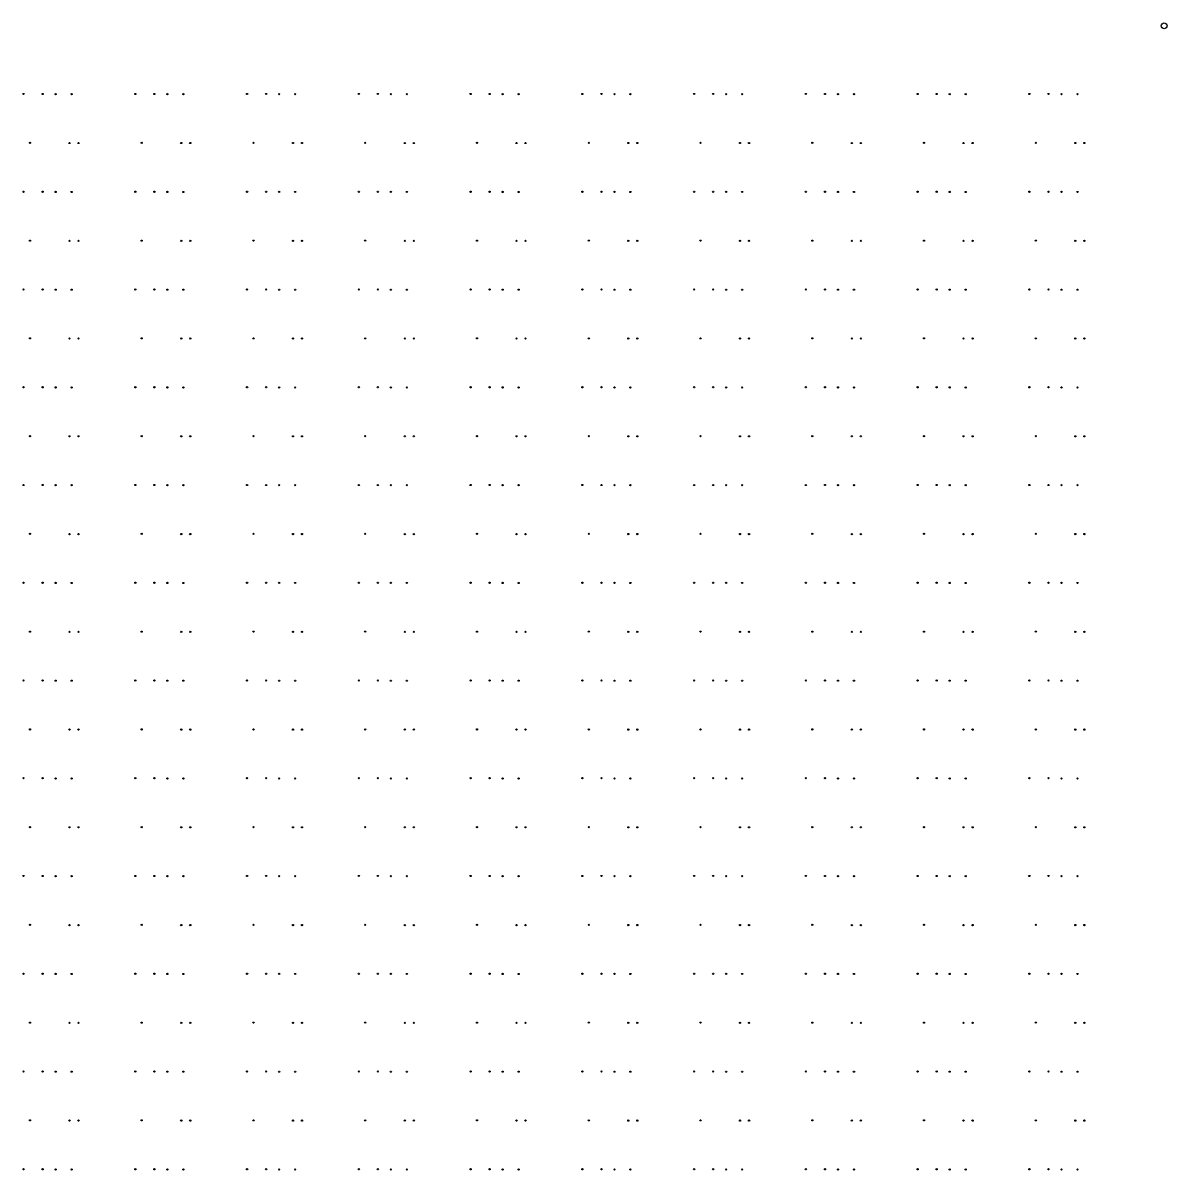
# Model space of a CAD drawing. Extents: x 50 to 173, y 50 to 173.
# Drawn here: x 112.6 to 172.6, y 112.4 to 172.6 of the extents above; entities that cross this region are included whole.
import ezdxf

# ---------------------------------------------------------------- set-up
doc = ezdxf.new("R2010")
doc.units = 0

msp = doc.modelspace()

# ---------------------------------------------------------------- linework, layer by layer
at = {"layer": '4H'}
msp.add_circle((172.4, 172.4), 0.15, dxfattribs=at)
at = {"layer": 'PET'}
for centre in [(112.658, 168.827), (113.656, 168.827), (114.337, 168.818), (115.174, 168.817), (118.511, 168.827), (119.51, 168.827), (120.191, 168.818), (121.028, 168.817), (124.365, 168.827), (125.364, 168.827), (126.045, 168.818), (126.882, 168.817), (130.219, 168.827), (131.217, 168.827), (131.898, 168.818), (132.735, 168.817), (136.072, 168.827), (137.071, 168.827), (137.752, 168.818), (138.589, 168.817), (141.926, 168.827), (142.925, 168.827), (143.606, 168.818), (144.443, 168.817), (147.78, 168.827), (148.778, 168.827), (149.459, 168.818), (150.296, 168.817), (153.633, 168.827), (154.632, 168.827), (155.313, 168.818), (156.15, 168.817), (159.487, 168.827), (160.486, 168.827), (161.167, 168.818), (162.004, 168.817), (165.341, 168.827), (166.339, 168.827), (167.02, 168.818), (167.857, 168.817), (112.993, 166.265), (115.063, 166.256), (115.536, 166.256), (118.847, 166.265), (120.917, 166.256), (121.389, 166.256), (124.701, 166.265), (126.77, 166.256), (127.243, 166.256), (130.554, 166.265), (132.624, 166.256), (133.097, 166.256), (136.408, 166.265), (138.478, 166.256), (138.95, 166.256), (142.262, 166.265), (144.331, 166.256), (144.804, 166.256), (148.115, 166.265), (150.185, 166.256), (150.658, 166.256), (153.969, 166.265), (156.039, 166.256), (156.511, 166.256), (159.823, 166.265), (161.892, 166.256), (162.365, 166.256), (165.676, 166.265), (167.746, 166.256), (168.219, 166.256), (112.658, 163.705), (113.656, 163.705), (114.337, 163.696), (115.174, 163.695), (118.511, 163.705), (119.51, 163.705), (120.191, 163.696), (121.028, 163.695), (124.365, 163.705), (125.364, 163.705), (126.045, 163.696), (126.882, 163.695), (130.219, 163.705), (131.217, 163.705), (131.898, 163.696), (132.735, 163.695), (136.072, 163.705), (137.071, 163.705), (137.752, 163.696), (138.589, 163.695), (141.926, 163.705), (142.925, 163.705), (143.606, 163.696), (144.443, 163.695), (147.78, 163.705), (148.778, 163.705), (149.459, 163.696), (150.296, 163.695), (153.633, 163.705), (154.632, 163.705), (155.313, 163.696), (156.15, 163.695), (159.487, 163.705), (160.486, 163.705), (161.167, 163.696), (162.004, 163.695), (165.341, 163.705), (166.339, 163.705), (167.02, 163.696), (167.857, 163.695), (112.993, 161.143), (115.063, 161.134), (115.536, 161.134), (118.847, 161.143), (120.917, 161.134), (121.389, 161.134), (124.701, 161.143), (126.77, 161.134), (127.243, 161.134), (130.554, 161.143), (132.624, 161.134), (133.097, 161.134), (136.408, 161.143), (138.478, 161.134), (138.95, 161.134), (142.262, 161.143), (144.331, 161.134), (144.804, 161.134), (148.115, 161.143), (150.185, 161.134), (150.658, 161.134), (153.969, 161.143), (156.039, 161.134), (156.511, 161.134), (159.823, 161.143), (161.892, 161.134), (162.365, 161.134), (165.676, 161.143), (167.746, 161.134), (168.219, 161.134), (112.658, 158.583), (113.656, 158.583), (114.337, 158.574), (115.174, 158.573), (118.511, 158.583), (119.51, 158.583), (120.191, 158.574), (121.028, 158.573), (124.365, 158.583), (125.364, 158.583), (126.045, 158.574), (126.882, 158.573), (130.219, 158.583), (131.217, 158.583), (131.898, 158.574), (132.735, 158.573), (136.072, 158.583), (137.071, 158.583), (137.752, 158.574), (138.589, 158.573), (141.926, 158.583), (142.925, 158.583), (143.606, 158.574), (144.443, 158.573), (147.78, 158.583), (148.778, 158.583), (149.459, 158.574), (150.296, 158.573), (153.633, 158.583), (154.632, 158.583), (155.313, 158.574), (156.15, 158.573), (159.487, 158.583), (160.486, 158.583), (161.167, 158.574), (162.004, 158.573), (165.341, 158.583), (166.339, 158.583), (167.02, 158.574), (167.857, 158.573), (112.993, 156.021), (115.063, 156.012), (115.536, 156.012), (118.847, 156.021), (120.917, 156.012), (121.389, 156.012), (124.701, 156.021), (126.77, 156.012), (127.243, 156.012), (130.554, 156.021), (132.624, 156.012), (133.097, 156.012), (136.408, 156.021), (138.478, 156.012), (138.95, 156.012), (142.262, 156.021), (144.331, 156.012), (144.804, 156.012), (148.115, 156.021), (150.185, 156.012), (150.658, 156.012), (153.969, 156.021), (156.039, 156.012), (156.511, 156.012), (159.823, 156.021), (161.892, 156.012), (162.365, 156.012), (165.676, 156.021), (167.746, 156.012), (168.219, 156.012), (112.658, 153.461), (113.656, 153.461), (114.337, 153.452), (115.174, 153.451), (118.511, 153.461), (119.51, 153.461), (120.191, 153.452), (121.028, 153.451), (124.365, 153.461), (125.364, 153.461), (126.045, 153.452), (126.882, 153.451), (130.219, 153.461), (131.217, 153.461), (131.898, 153.452), (132.735, 153.451), (136.072, 153.461), (137.071, 153.461), (137.752, 153.452), (138.589, 153.451), (141.926, 153.461), (142.925, 153.461), (143.606, 153.452), (144.443, 153.451), (147.78, 153.461), (148.778, 153.461), (149.459, 153.452), (150.296, 153.451), (153.633, 153.461), (154.632, 153.461), (155.313, 153.452), (156.15, 153.451), (159.487, 153.461), (160.486, 153.461), (161.167, 153.452), (162.004, 153.451), (165.341, 153.461), (166.339, 153.461), (167.02, 153.452), (167.857, 153.451), (112.993, 150.899), (115.063, 150.89), (115.536, 150.89), (118.847, 150.899), (120.917, 150.89), (121.389, 150.89), (124.701, 150.899), (126.77, 150.89), (127.243, 150.89), (130.554, 150.899), (132.624, 150.89), (133.097, 150.89), (136.408, 150.899), (138.478, 150.89), (138.95, 150.89), (142.262, 150.899), (144.331, 150.89), (144.804, 150.89), (148.115, 150.899), (150.185, 150.89), (150.658, 150.89), (153.969, 150.899), (156.039, 150.89), (156.511, 150.89), (159.823, 150.899), (161.892, 150.89), (162.365, 150.89), (165.676, 150.899), (167.746, 150.89), (168.219, 150.89), (112.658, 148.339), (113.656, 148.339), (114.337, 148.33), (115.174, 148.329), (118.511, 148.339), (119.51, 148.339), (120.191, 148.33), (121.028, 148.329), (124.365, 148.339), (125.364, 148.339), (126.045, 148.33), (126.882, 148.329), (130.219, 148.339), (131.217, 148.339), (131.898, 148.33), (132.735, 148.329), (136.072, 148.339), (137.071, 148.339), (137.752, 148.33), (138.589, 148.329), (141.926, 148.339), (142.925, 148.339), (143.606, 148.33), (144.443, 148.329), (147.78, 148.339), (148.778, 148.339), (149.459, 148.33), (150.296, 148.329), (153.633, 148.339), (154.632, 148.339), (155.313, 148.33), (156.15, 148.329), (159.487, 148.339), (160.486, 148.339), (161.167, 148.33), (162.004, 148.329), (165.341, 148.339), (166.339, 148.339), (167.02, 148.33), (167.857, 148.329), (112.993, 145.777), (115.063, 145.768), (115.536, 145.768), (118.847, 145.777), (120.917, 145.768), (121.389, 145.768), (124.701, 145.777), (126.77, 145.768), (127.243, 145.768), (130.554, 145.777), (132.624, 145.768), (133.097, 145.768), (136.408, 145.777), (138.478, 145.768), (138.95, 145.768), (142.262, 145.777), (144.331, 145.768), (144.804, 145.768), (148.115, 145.777), (150.185, 145.768), (150.658, 145.768), (153.969, 145.777), (156.039, 145.768), (156.511, 145.768), (159.823, 145.777), (161.892, 145.768), (162.365, 145.768), (165.676, 145.777), (167.746, 145.768), (168.219, 145.768), (112.658, 143.217), (113.656, 143.217), (114.337, 143.208), (115.174, 143.207), (118.511, 143.217), (119.51, 143.217), (120.191, 143.208), (121.028, 143.207), (124.365, 143.217), (125.364, 143.217), (126.045, 143.208), (126.882, 143.207), (130.219, 143.217), (131.217, 143.217), (131.898, 143.208), (132.735, 143.207), (136.072, 143.217), (137.071, 143.217), (137.752, 143.208), (138.589, 143.207), (141.926, 143.217), (142.925, 143.217), (143.606, 143.208), (144.443, 143.207), (147.78, 143.217), (148.778, 143.217), (149.459, 143.208), (150.296, 143.207), (153.633, 143.217), (154.632, 143.217), (155.313, 143.208), (156.15, 143.207), (159.487, 143.217), (160.486, 143.217), (161.167, 143.208), (162.004, 143.207), (165.341, 143.217), (166.339, 143.217), (167.02, 143.208), (167.857, 143.207), (112.993, 140.655), (115.063, 140.646), (115.536, 140.646), (118.847, 140.655), (120.917, 140.646), (121.389, 140.646), (124.701, 140.655), (126.77, 140.646), (127.243, 140.646), (130.554, 140.655), (132.624, 140.646), (133.097, 140.646), (136.408, 140.655), (138.478, 140.646), (138.95, 140.646), (142.262, 140.655), (144.331, 140.646), (144.804, 140.646), (148.115, 140.655), (150.185, 140.646), (150.658, 140.646), (153.969, 140.655), (156.039, 140.646), (156.511, 140.646), (159.823, 140.655), (161.892, 140.646), (162.365, 140.646), (165.676, 140.655), (167.746, 140.646), (168.219, 140.646), (112.658, 138.096), (113.656, 138.096), (114.337, 138.086), (115.174, 138.085), (118.511, 138.096), (119.51, 138.096), (120.191, 138.086), (121.028, 138.085), (124.365, 138.096), (125.364, 138.096), (126.045, 138.086), (126.882, 138.085), (130.219, 138.096), (131.217, 138.096), (131.898, 138.086), (132.735, 138.085), (136.072, 138.096), (137.071, 138.096), (137.752, 138.086), (138.589, 138.085), (141.926, 138.096), (142.925, 138.096), (143.606, 138.086), (144.443, 138.085), (147.78, 138.096), (148.778, 138.096), (149.459, 138.086), (150.296, 138.085), (153.633, 138.096), (154.632, 138.096), (155.313, 138.086), (156.15, 138.085), (159.487, 138.096), (160.486, 138.096), (161.167, 138.086), (162.004, 138.085), (165.341, 138.096), (166.339, 138.096), (167.02, 138.086), (167.857, 138.085), (112.993, 135.533), (115.063, 135.524), (115.536, 135.524), (118.847, 135.533), (120.917, 135.524), (121.389, 135.524), (124.701, 135.533), (126.77, 135.524), (127.243, 135.524), (130.554, 135.533), (132.624, 135.524), (133.097, 135.524), (136.408, 135.533), (138.478, 135.524), (138.95, 135.524), (142.262, 135.533), (144.331, 135.524), (144.804, 135.524), (148.115, 135.533), (150.185, 135.524), (150.658, 135.524), (153.969, 135.533), (156.039, 135.524), (156.511, 135.524), (159.823, 135.533), (161.892, 135.524), (162.365, 135.524), (165.676, 135.533), (167.746, 135.524), (168.219, 135.524), (112.658, 132.974), (113.656, 132.974), (114.337, 132.964), (115.174, 132.963), (118.511, 132.974), (119.51, 132.974), (120.191, 132.964), (121.028, 132.963), (124.365, 132.974), (125.364, 132.974), (126.045, 132.964), (126.882, 132.963), (130.219, 132.974), (131.217, 132.974), (131.898, 132.964), (132.735, 132.963), (136.072, 132.974), (137.071, 132.974), (137.752, 132.964), (138.589, 132.963), (141.926, 132.974), (142.925, 132.974), (143.606, 132.964), (144.443, 132.963), (147.78, 132.974), (148.778, 132.974), (149.459, 132.964), (150.296, 132.963), (153.633, 132.974), (154.632, 132.974), (155.313, 132.964), (156.15, 132.963), (159.487, 132.974), (160.486, 132.974), (161.167, 132.964), (162.004, 132.963), (165.341, 132.974), (166.339, 132.974), (167.02, 132.964), (167.857, 132.963), (112.993, 130.411), (115.063, 130.402), (115.536, 130.402), (118.847, 130.411), (120.917, 130.402), (121.389, 130.402), (124.701, 130.411), (126.77, 130.402), (127.243, 130.402), (130.554, 130.411), (132.624, 130.402), (133.097, 130.402), (136.408, 130.411), (138.478, 130.402), (138.95, 130.402), (142.262, 130.411), (144.331, 130.402), (144.804, 130.402), (148.115, 130.411), (150.185, 130.402), (150.658, 130.402), (153.969, 130.411), (156.039, 130.402), (156.511, 130.402), (159.823, 130.411), (161.892, 130.402), (162.365, 130.402), (165.676, 130.411), (167.746, 130.402), (168.219, 130.402), (112.658, 127.852), (113.656, 127.852), (114.337, 127.842), (115.174, 127.841), (118.511, 127.852), (119.51, 127.852), (120.191, 127.842), (121.028, 127.841), (124.365, 127.852), (125.364, 127.852), (126.045, 127.842), (126.882, 127.841), (130.219, 127.852), (131.217, 127.852), (131.898, 127.842), (132.735, 127.841), (136.072, 127.852), (137.071, 127.852), (137.752, 127.842), (138.589, 127.841), (141.926, 127.852), (142.925, 127.852), (143.606, 127.842), (144.443, 127.841), (147.78, 127.852), (148.778, 127.852), (149.459, 127.842), (150.296, 127.841), (153.633, 127.852), (154.632, 127.852), (155.313, 127.842), (156.15, 127.841), (159.487, 127.852), (160.486, 127.852), (161.167, 127.842), (162.004, 127.841), (165.341, 127.852), (166.339, 127.852), (167.02, 127.842), (167.857, 127.841), (112.993, 125.289), (115.063, 125.28), (115.536, 125.28), (118.847, 125.289), (120.917, 125.28), (121.389, 125.28), (124.701, 125.289), (126.77, 125.28), (127.243, 125.28), (130.554, 125.289), (132.624, 125.28), (133.097, 125.28), (136.408, 125.289), (138.478, 125.28), (138.95, 125.28), (142.262, 125.289), (144.331, 125.28), (144.804, 125.28), (148.115, 125.289), (150.185, 125.28), (150.658, 125.28), (153.969, 125.289), (156.039, 125.28), (156.511, 125.28), (159.823, 125.289), (161.892, 125.28), (162.365, 125.28), (165.676, 125.289), (167.746, 125.28), (168.219, 125.28), (112.658, 122.73), (113.656, 122.73), (114.337, 122.72), (115.174, 122.719), (118.511, 122.73), (119.51, 122.73), (120.191, 122.72), (121.028, 122.719), (124.365, 122.73), (125.364, 122.73), (126.045, 122.72), (126.882, 122.719), (130.219, 122.73), (131.217, 122.73), (131.898, 122.72), (132.735, 122.719), (136.072, 122.73), (137.071, 122.73), (137.752, 122.72), (138.589, 122.719), (141.926, 122.73), (142.925, 122.73), (143.606, 122.72), (144.443, 122.719), (147.78, 122.73), (148.778, 122.73), (149.459, 122.72), (150.296, 122.719), (153.633, 122.73), (154.632, 122.73), (155.313, 122.72), (156.15, 122.719), (159.487, 122.73), (160.486, 122.73), (161.167, 122.72), (162.004, 122.719), (165.341, 122.73), (166.339, 122.73), (167.02, 122.72), (167.857, 122.719), (112.993, 120.167), (115.063, 120.158), (115.536, 120.158), (118.847, 120.167), (120.917, 120.158), (121.389, 120.158), (124.701, 120.167), (126.77, 120.158), (127.243, 120.158), (130.554, 120.167), (132.624, 120.158), (133.097, 120.158), (136.408, 120.167), (138.478, 120.158), (138.95, 120.158), (142.262, 120.167), (144.331, 120.158), (144.804, 120.158), (148.115, 120.167), (150.185, 120.158), (150.658, 120.158), (153.969, 120.167), (156.039, 120.158), (156.511, 120.158), (159.823, 120.167), (161.892, 120.158), (162.365, 120.158), (165.676, 120.167), (167.746, 120.158), (168.219, 120.158), (112.658, 117.608), (113.656, 117.608), (114.337, 117.598), (115.174, 117.597), (118.511, 117.608), (119.51, 117.608), (120.191, 117.598), (121.028, 117.597), (124.365, 117.608), (125.364, 117.608), (126.045, 117.598), (126.882, 117.597), (130.219, 117.608), (131.217, 117.608), (131.898, 117.598), (132.735, 117.597), (136.072, 117.608), (137.071, 117.608), (137.752, 117.598), (138.589, 117.597), (141.926, 117.608), (142.925, 117.608), (143.606, 117.598), (144.443, 117.597), (147.78, 117.608), (148.778, 117.608), (149.459, 117.598), (150.296, 117.597), (153.633, 117.608), (154.632, 117.608), (155.313, 117.598), (156.15, 117.597), (159.487, 117.608), (160.486, 117.608), (161.167, 117.598), (162.004, 117.597), (165.341, 117.608), (166.339, 117.608), (167.02, 117.598), (167.857, 117.597), (112.993, 115.046), (115.063, 115.036), (115.536, 115.036), (118.847, 115.046), (120.917, 115.036), (121.389, 115.036), (124.701, 115.046), (126.77, 115.036), (127.243, 115.036), (130.554, 115.046), (132.624, 115.036), (133.097, 115.036), (136.408, 115.046), (138.478, 115.036), (138.95, 115.036), (142.262, 115.046), (144.331, 115.036), (144.804, 115.036), (148.115, 115.046), (150.185, 115.036), (150.658, 115.036), (153.969, 115.046), (156.039, 115.036), (156.511, 115.036), (159.823, 115.046), (161.892, 115.036), (162.365, 115.036), (165.676, 115.046), (167.746, 115.036), (168.219, 115.036), (112.658, 112.486), (113.656, 112.486), (114.337, 112.476), (115.174, 112.475), (118.511, 112.486), (119.51, 112.486), (120.191, 112.476), (121.028, 112.475), (124.365, 112.486), (125.364, 112.486), (126.045, 112.476), (126.882, 112.475), (130.219, 112.486), (131.217, 112.486), (131.898, 112.476), (132.735, 112.475), (136.072, 112.486), (137.071, 112.486), (137.752, 112.476), (138.589, 112.475), (141.926, 112.486), (142.925, 112.486), (143.606, 112.476), (144.443, 112.475), (147.78, 112.486), (148.778, 112.486), (149.459, 112.476), (150.296, 112.475), (153.633, 112.486), (154.632, 112.486), (155.313, 112.476), (156.15, 112.475), (159.487, 112.486), (160.486, 112.486), (161.167, 112.476), (162.004, 112.475), (165.341, 112.486), (166.339, 112.486), (167.02, 112.476), (167.857, 112.475)]:
    msp.add_circle(centre, 0.005, dxfattribs=at)
at = {"layer": 'V1'}
for centre in [(112.658, 168.827), (113.656, 168.827), (114.337, 168.818), (115.174, 168.817), (118.511, 168.827), (119.51, 168.827), (120.191, 168.818), (121.028, 168.817), (124.365, 168.827), (125.364, 168.827), (126.045, 168.818), (126.882, 168.817), (130.219, 168.827), (131.217, 168.827), (131.898, 168.818), (132.735, 168.817), (136.072, 168.827), (137.071, 168.827), (137.752, 168.818), (138.589, 168.817), (141.926, 168.827), (142.925, 168.827), (143.606, 168.818), (144.443, 168.817), (147.78, 168.827), (148.778, 168.827), (149.459, 168.818), (150.296, 168.817), (153.633, 168.827), (154.632, 168.827), (155.313, 168.818), (156.15, 168.817), (159.487, 168.827), (160.486, 168.827), (161.167, 168.818), (162.004, 168.817), (165.341, 168.827), (166.339, 168.827), (167.02, 168.818), (167.857, 168.817), (112.993, 166.265), (115.063, 166.256), (115.536, 166.256), (118.847, 166.265), (120.917, 166.256), (121.389, 166.256), (124.701, 166.265), (126.77, 166.256), (127.243, 166.256), (130.554, 166.265), (132.624, 166.256), (133.097, 166.256), (136.408, 166.265), (138.478, 166.256), (138.95, 166.256), (142.262, 166.265), (144.331, 166.256), (144.804, 166.256), (148.115, 166.265), (150.185, 166.256), (150.658, 166.256), (153.969, 166.265), (156.039, 166.256), (156.511, 166.256), (159.823, 166.265), (161.892, 166.256), (162.365, 166.256), (165.676, 166.265), (167.746, 166.256), (168.219, 166.256), (112.658, 163.705), (113.656, 163.705), (114.337, 163.696), (115.174, 163.695), (118.511, 163.705), (119.51, 163.705), (120.191, 163.696), (121.028, 163.695), (124.365, 163.705), (125.364, 163.705), (126.045, 163.696), (126.882, 163.695), (130.219, 163.705), (131.217, 163.705), (131.898, 163.696), (132.735, 163.695), (136.072, 163.705), (137.071, 163.705), (137.752, 163.696), (138.589, 163.695), (141.926, 163.705), (142.925, 163.705), (143.606, 163.696), (144.443, 163.695), (147.78, 163.705), (148.778, 163.705), (149.459, 163.696), (150.296, 163.695), (153.633, 163.705), (154.632, 163.705), (155.313, 163.696), (156.15, 163.695), (159.487, 163.705), (160.486, 163.705), (161.167, 163.696), (162.004, 163.695), (165.341, 163.705), (166.339, 163.705), (167.02, 163.696), (167.857, 163.695), (112.993, 161.143), (115.063, 161.134), (115.536, 161.134), (118.847, 161.143), (120.917, 161.134), (121.389, 161.134), (124.701, 161.143), (126.77, 161.134), (127.243, 161.134), (130.554, 161.143), (132.624, 161.134), (133.097, 161.134), (136.408, 161.143), (138.478, 161.134), (138.95, 161.134), (142.262, 161.143), (144.331, 161.134), (144.804, 161.134), (148.115, 161.143), (150.185, 161.134), (150.658, 161.134), (153.969, 161.143), (156.039, 161.134), (156.511, 161.134), (159.823, 161.143), (161.892, 161.134), (162.365, 161.134), (165.676, 161.143), (167.746, 161.134), (168.219, 161.134), (112.658, 158.583), (113.656, 158.583), (114.337, 158.574), (115.174, 158.573), (118.511, 158.583), (119.51, 158.583), (120.191, 158.574), (121.028, 158.573), (124.365, 158.583), (125.364, 158.583), (126.045, 158.574), (126.882, 158.573), (130.219, 158.583), (131.217, 158.583), (131.898, 158.574), (132.735, 158.573), (136.072, 158.583), (137.071, 158.583), (137.752, 158.574), (138.589, 158.573), (141.926, 158.583), (142.925, 158.583), (143.606, 158.574), (144.443, 158.573), (147.78, 158.583), (148.778, 158.583), (149.459, 158.574), (150.296, 158.573), (153.633, 158.583), (154.632, 158.583), (155.313, 158.574), (156.15, 158.573), (159.487, 158.583), (160.486, 158.583), (161.167, 158.574), (162.004, 158.573), (165.341, 158.583), (166.339, 158.583), (167.02, 158.574), (167.857, 158.573), (112.993, 156.021), (115.063, 156.012), (115.536, 156.012), (118.847, 156.021), (120.917, 156.012), (121.389, 156.012), (124.701, 156.021), (126.77, 156.012), (127.243, 156.012), (130.554, 156.021), (132.624, 156.012), (133.097, 156.012), (136.408, 156.021), (138.478, 156.012), (138.95, 156.012), (142.262, 156.021), (144.331, 156.012), (144.804, 156.012), (148.115, 156.021), (150.185, 156.012), (150.658, 156.012), (153.969, 156.021), (156.039, 156.012), (156.511, 156.012), (159.823, 156.021), (161.892, 156.012), (162.365, 156.012), (165.676, 156.021), (167.746, 156.012), (168.219, 156.012), (112.658, 153.461), (113.656, 153.461), (114.337, 153.452), (115.174, 153.451), (118.511, 153.461), (119.51, 153.461), (120.191, 153.452), (121.028, 153.451), (124.365, 153.461), (125.364, 153.461), (126.045, 153.452), (126.882, 153.451), (130.219, 153.461), (131.217, 153.461), (131.898, 153.452), (132.735, 153.451), (136.072, 153.461), (137.071, 153.461), (137.752, 153.452), (138.589, 153.451), (141.926, 153.461), (142.925, 153.461), (143.606, 153.452), (144.443, 153.451), (147.78, 153.461), (148.778, 153.461), (149.459, 153.452), (150.296, 153.451), (153.633, 153.461), (154.632, 153.461), (155.313, 153.452), (156.15, 153.451), (159.487, 153.461), (160.486, 153.461), (161.167, 153.452), (162.004, 153.451), (165.341, 153.461), (166.339, 153.461), (167.02, 153.452), (167.857, 153.451), (112.993, 150.899), (115.063, 150.89), (115.536, 150.89), (118.847, 150.899), (120.917, 150.89), (121.389, 150.89), (124.701, 150.899), (126.77, 150.89), (127.243, 150.89), (130.554, 150.899), (132.624, 150.89), (133.097, 150.89), (136.408, 150.899), (138.478, 150.89), (138.95, 150.89), (142.262, 150.899), (144.331, 150.89), (144.804, 150.89), (148.115, 150.899), (150.185, 150.89), (150.658, 150.89), (153.969, 150.899), (156.039, 150.89), (156.511, 150.89), (159.823, 150.899), (161.892, 150.89), (162.365, 150.89), (165.676, 150.899), (167.746, 150.89), (168.219, 150.89), (112.658, 148.339), (113.656, 148.339), (114.337, 148.33), (115.174, 148.329), (118.511, 148.339), (119.51, 148.339), (120.191, 148.33), (121.028, 148.329), (124.365, 148.339), (125.364, 148.339), (126.045, 148.33), (126.882, 148.329), (130.219, 148.339), (131.217, 148.339), (131.898, 148.33), (132.735, 148.329), (136.072, 148.339), (137.071, 148.339), (137.752, 148.33), (138.589, 148.329), (141.926, 148.339), (142.925, 148.339), (143.606, 148.33), (144.443, 148.329), (147.78, 148.339), (148.778, 148.339), (149.459, 148.33), (150.296, 148.329), (153.633, 148.339), (154.632, 148.339), (155.313, 148.33), (156.15, 148.329), (159.487, 148.339), (160.486, 148.339), (161.167, 148.33), (162.004, 148.329), (165.341, 148.339), (166.339, 148.339), (167.02, 148.33), (167.857, 148.329), (112.993, 145.777), (115.063, 145.768), (115.536, 145.768), (118.847, 145.777), (120.917, 145.768), (121.389, 145.768), (124.701, 145.777), (126.77, 145.768), (127.243, 145.768), (130.554, 145.777), (132.624, 145.768), (133.097, 145.768), (136.408, 145.777), (138.478, 145.768), (138.95, 145.768), (142.262, 145.777), (144.331, 145.768), (144.804, 145.768), (148.115, 145.777), (150.185, 145.768), (150.658, 145.768), (153.969, 145.777), (156.039, 145.768), (156.511, 145.768), (159.823, 145.777), (161.892, 145.768), (162.365, 145.768), (165.676, 145.777), (167.746, 145.768), (168.219, 145.768), (112.658, 143.217), (113.656, 143.217), (114.337, 143.208), (115.174, 143.207), (118.511, 143.217), (119.51, 143.217), (120.191, 143.208), (121.028, 143.207), (124.365, 143.217), (125.364, 143.217), (126.045, 143.208), (126.882, 143.207), (130.219, 143.217), (131.217, 143.217), (131.898, 143.208), (132.735, 143.207), (136.072, 143.217), (137.071, 143.217), (137.752, 143.208), (138.589, 143.207), (141.926, 143.217), (142.925, 143.217), (143.606, 143.208), (144.443, 143.207), (147.78, 143.217), (148.778, 143.217), (149.459, 143.208), (150.296, 143.207), (153.633, 143.217), (154.632, 143.217), (155.313, 143.208), (156.15, 143.207), (159.487, 143.217), (160.486, 143.217), (161.167, 143.208), (162.004, 143.207), (165.341, 143.217), (166.339, 143.217), (167.02, 143.208), (167.857, 143.207), (112.993, 140.655), (115.063, 140.646), (115.536, 140.646), (118.847, 140.655), (120.917, 140.646), (121.389, 140.646), (124.701, 140.655), (126.77, 140.646), (127.243, 140.646), (130.554, 140.655), (132.624, 140.646), (133.097, 140.646), (136.408, 140.655), (138.478, 140.646), (138.95, 140.646), (142.262, 140.655), (144.331, 140.646), (144.804, 140.646), (148.115, 140.655), (150.185, 140.646), (150.658, 140.646), (153.969, 140.655), (156.039, 140.646), (156.511, 140.646), (159.823, 140.655), (161.892, 140.646), (162.365, 140.646), (165.676, 140.655), (167.746, 140.646), (168.219, 140.646), (112.658, 138.096), (113.656, 138.096), (114.337, 138.086), (115.174, 138.085), (118.511, 138.096), (119.51, 138.096), (120.191, 138.086), (121.028, 138.085), (124.365, 138.096), (125.364, 138.096), (126.045, 138.086), (126.882, 138.085), (130.219, 138.096), (131.217, 138.096), (131.898, 138.086), (132.735, 138.085), (136.072, 138.096), (137.071, 138.096), (137.752, 138.086), (138.589, 138.085), (141.926, 138.096), (142.925, 138.096), (143.606, 138.086), (144.443, 138.085), (147.78, 138.096), (148.778, 138.096), (149.459, 138.086), (150.296, 138.085), (153.633, 138.096), (154.632, 138.096), (155.313, 138.086), (156.15, 138.085), (159.487, 138.096), (160.486, 138.096), (161.167, 138.086), (162.004, 138.085), (165.341, 138.096), (166.339, 138.096), (167.02, 138.086), (167.857, 138.085), (112.993, 135.533), (115.063, 135.524), (115.536, 135.524), (118.847, 135.533), (120.917, 135.524), (121.389, 135.524), (124.701, 135.533), (126.77, 135.524), (127.243, 135.524), (130.554, 135.533), (132.624, 135.524), (133.097, 135.524), (136.408, 135.533), (138.478, 135.524), (138.95, 135.524), (142.262, 135.533), (144.331, 135.524), (144.804, 135.524), (148.115, 135.533), (150.185, 135.524), (150.658, 135.524), (153.969, 135.533), (156.039, 135.524), (156.511, 135.524), (159.823, 135.533), (161.892, 135.524), (162.365, 135.524), (165.676, 135.533), (167.746, 135.524), (168.219, 135.524), (112.658, 132.974), (113.656, 132.974), (114.337, 132.964), (115.174, 132.963), (118.511, 132.974), (119.51, 132.974), (120.191, 132.964), (121.028, 132.963), (124.365, 132.974), (125.364, 132.974), (126.045, 132.964), (126.882, 132.963), (130.219, 132.974), (131.217, 132.974), (131.898, 132.964), (132.735, 132.963), (136.072, 132.974), (137.071, 132.974), (137.752, 132.964), (138.589, 132.963), (141.926, 132.974), (142.925, 132.974), (143.606, 132.964), (144.443, 132.963), (147.78, 132.974), (148.778, 132.974), (149.459, 132.964), (150.296, 132.963), (153.633, 132.974), (154.632, 132.974), (155.313, 132.964), (156.15, 132.963), (159.487, 132.974), (160.486, 132.974), (161.167, 132.964), (162.004, 132.963), (165.341, 132.974), (166.339, 132.974), (167.02, 132.964), (167.857, 132.963), (112.993, 130.411), (115.063, 130.402), (115.536, 130.402), (118.847, 130.411), (120.917, 130.402), (121.389, 130.402), (124.701, 130.411), (126.77, 130.402), (127.243, 130.402), (130.554, 130.411), (132.624, 130.402), (133.097, 130.402), (136.408, 130.411), (138.478, 130.402), (138.95, 130.402), (142.262, 130.411), (144.331, 130.402), (144.804, 130.402), (148.115, 130.411), (150.185, 130.402), (150.658, 130.402), (153.969, 130.411), (156.039, 130.402), (156.511, 130.402), (159.823, 130.411), (161.892, 130.402), (162.365, 130.402), (165.676, 130.411), (167.746, 130.402), (168.219, 130.402), (112.658, 127.852), (113.656, 127.852), (114.337, 127.842), (115.174, 127.841), (118.511, 127.852), (119.51, 127.852), (120.191, 127.842), (121.028, 127.841), (124.365, 127.852), (125.364, 127.852), (126.045, 127.842), (126.882, 127.841), (130.219, 127.852), (131.217, 127.852), (131.898, 127.842), (132.735, 127.841), (136.072, 127.852), (137.071, 127.852), (137.752, 127.842), (138.589, 127.841), (141.926, 127.852), (142.925, 127.852), (143.606, 127.842), (144.443, 127.841), (147.78, 127.852), (148.778, 127.852), (149.459, 127.842), (150.296, 127.841), (153.633, 127.852), (154.632, 127.852), (155.313, 127.842), (156.15, 127.841), (159.487, 127.852), (160.486, 127.852), (161.167, 127.842), (162.004, 127.841), (165.341, 127.852), (166.339, 127.852), (167.02, 127.842), (167.857, 127.841), (112.993, 125.289), (115.063, 125.28), (115.536, 125.28), (118.847, 125.289), (120.917, 125.28), (121.389, 125.28), (124.701, 125.289), (126.77, 125.28), (127.243, 125.28), (130.554, 125.289), (132.624, 125.28), (133.097, 125.28), (136.408, 125.289), (138.478, 125.28), (138.95, 125.28), (142.262, 125.289), (144.331, 125.28), (144.804, 125.28), (148.115, 125.289), (150.185, 125.28), (150.658, 125.28), (153.969, 125.289), (156.039, 125.28), (156.511, 125.28), (159.823, 125.289), (161.892, 125.28), (162.365, 125.28), (165.676, 125.289), (167.746, 125.28), (168.219, 125.28), (112.658, 122.73), (113.656, 122.73), (114.337, 122.72), (115.174, 122.719), (118.511, 122.73), (119.51, 122.73), (120.191, 122.72), (121.028, 122.719), (124.365, 122.73), (125.364, 122.73), (126.045, 122.72), (126.882, 122.719), (130.219, 122.73), (131.217, 122.73), (131.898, 122.72), (132.735, 122.719), (136.072, 122.73), (137.071, 122.73), (137.752, 122.72), (138.589, 122.719), (141.926, 122.73), (142.925, 122.73), (143.606, 122.72), (144.443, 122.719), (147.78, 122.73), (148.778, 122.73), (149.459, 122.72), (150.296, 122.719), (153.633, 122.73), (154.632, 122.73), (155.313, 122.72), (156.15, 122.719), (159.487, 122.73), (160.486, 122.73), (161.167, 122.72), (162.004, 122.719), (165.341, 122.73), (166.339, 122.73), (167.02, 122.72), (167.857, 122.719), (112.993, 120.167), (115.063, 120.158), (115.536, 120.158), (118.847, 120.167), (120.917, 120.158), (121.389, 120.158), (124.701, 120.167), (126.77, 120.158), (127.243, 120.158), (130.554, 120.167), (132.624, 120.158), (133.097, 120.158), (136.408, 120.167), (138.478, 120.158), (138.95, 120.158), (142.262, 120.167), (144.331, 120.158), (144.804, 120.158), (148.115, 120.167), (150.185, 120.158), (150.658, 120.158), (153.969, 120.167), (156.039, 120.158), (156.511, 120.158), (159.823, 120.167), (161.892, 120.158), (162.365, 120.158), (165.676, 120.167), (167.746, 120.158), (168.219, 120.158), (112.658, 117.608), (113.656, 117.608), (114.337, 117.598), (115.174, 117.597), (118.511, 117.608), (119.51, 117.608), (120.191, 117.598), (121.028, 117.597), (124.365, 117.608), (125.364, 117.608), (126.045, 117.598), (126.882, 117.597), (130.219, 117.608), (131.217, 117.608), (131.898, 117.598), (132.735, 117.597), (136.072, 117.608), (137.071, 117.608), (137.752, 117.598), (138.589, 117.597), (141.926, 117.608), (142.925, 117.608), (143.606, 117.598), (144.443, 117.597), (147.78, 117.608), (148.778, 117.608), (149.459, 117.598), (150.296, 117.597), (153.633, 117.608), (154.632, 117.608), (155.313, 117.598), (156.15, 117.597), (159.487, 117.608), (160.486, 117.608), (161.167, 117.598), (162.004, 117.597), (165.341, 117.608), (166.339, 117.608), (167.02, 117.598), (167.857, 117.597), (112.993, 115.046), (115.063, 115.036), (115.536, 115.036), (118.847, 115.046), (120.917, 115.036), (121.389, 115.036), (124.701, 115.046), (126.77, 115.036), (127.243, 115.036), (130.554, 115.046), (132.624, 115.036), (133.097, 115.036), (136.408, 115.046), (138.478, 115.036), (138.95, 115.036), (142.262, 115.046), (144.331, 115.036), (144.804, 115.036), (148.115, 115.046), (150.185, 115.036), (150.658, 115.036), (153.969, 115.046), (156.039, 115.036), (156.511, 115.036), (159.823, 115.046), (161.892, 115.036), (162.365, 115.036), (165.676, 115.046), (167.746, 115.036), (168.219, 115.036), (112.658, 112.486), (113.656, 112.486), (114.337, 112.476), (115.174, 112.475), (118.511, 112.486), (119.51, 112.486), (120.191, 112.476), (121.028, 112.475), (124.365, 112.486), (125.364, 112.486), (126.045, 112.476), (126.882, 112.475), (130.219, 112.486), (131.217, 112.486), (131.898, 112.476), (132.735, 112.475), (136.072, 112.486), (137.071, 112.486), (137.752, 112.476), (138.589, 112.475), (141.926, 112.486), (142.925, 112.486), (143.606, 112.476), (144.443, 112.475), (147.78, 112.486), (148.778, 112.486), (149.459, 112.476), (150.296, 112.475), (153.633, 112.486), (154.632, 112.486), (155.313, 112.476), (156.15, 112.475), (159.487, 112.486), (160.486, 112.486), (161.167, 112.476), (162.004, 112.475), (165.341, 112.486), (166.339, 112.486), (167.02, 112.476), (167.857, 112.475)]:
    msp.add_circle(centre, 0.0316, dxfattribs=at)

doc.saveas('drawing.dxf')
